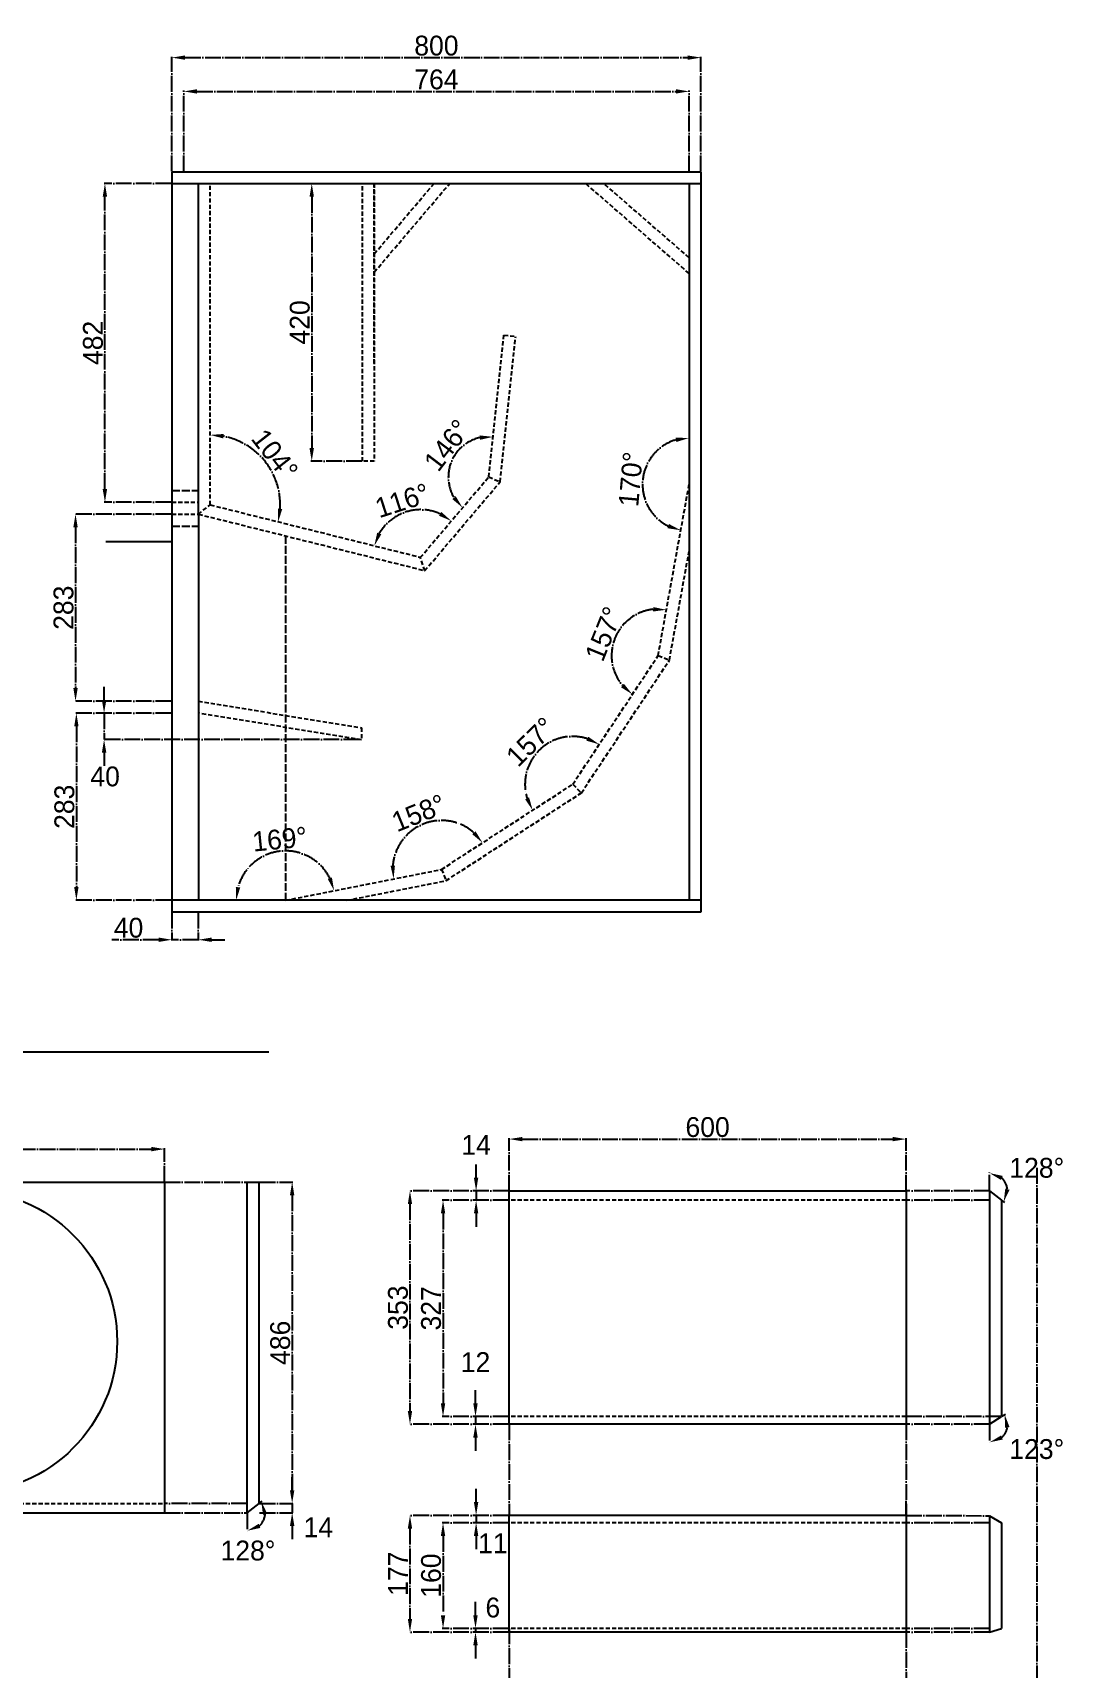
# Model space of a CAD drawing. Header units: millimetres. Extents: x -5727 to 14380, y -5693 to 6274.
# Drawn here: x 12819 to 14379, y -3141 to -668 of the extents above; entities that cross this region are included whole.
import ezdxf

# ---------------------------------------------------------------- set-up
doc = ezdxf.new("R2010")
doc.units = ezdxf.units.MM
for name, pattern in [('ACAD_ISO02W100', [15, 12, -3]), ('ACAD_ISO04W100', [30, 24, -3, 0, -3]), ('HIDDEN', [9.525, 6.35, -3.175])]:
    doc.linetypes.add(name, pattern=pattern)
doc.layers.add('Interior', color=7, linetype='HIDDEN')
doc.layers.add('Linhas apoio', color=8, linetype='ACAD_ISO04W100', transparency=0.3)
doc.dimstyles.new('roy-1', dxfattribs={"dimtxt": 30, "dimasz": 20, "dimexe": 1.25, "dimexo": 0.625, "dimgap": 3, "dimtad": 3, "dimtoh": 1, "dimdec": 0, "dimtxsty": 'Standard', "dimcen": 2.5, "dimadec": 0, "dimazin": 0, "dimtfac": 1, "dimtdec": 0, "dimtmove": 0, "dimatfit": 2, "dimfxl": 1, "dimarcsym": 0})

# ---------------------------------------------------------------- blocks, each defined once
blk = doc.blocks.new('*D293')
at = {"layer": 'Defpoints', "color": 0, "transparency": 16777216}
for p in [(13829.7, -705.2), (13029.7, -877.7), (13829.7, -877.7)]:
    blk.add_point(p, dxfattribs=at)
at = {"layer": 'Linhas apoio', "color": 0, "linetype": 'ACAD_ISO04W100', "lineweight": -2, "transparency": 16777216}
for p, q in [((13029.7, -877.1), (13029.7, -704)), ((13049.7, -705.2), (13809.7, -705.2)), ((13829.7, -877.1), (13829.7, -704))]:
    blk.add_line(p, q, dxfattribs=at)
at = {"layer": 'Linhas apoio', "color": 0, "transparency": 16777216}
for points in [[(13049.7, -701.9), (13049.7, -708.5), (13029.7, -705.2)], [(13809.7, -701.9), (13809.7, -708.5), (13829.7, -705.2)]]:
    blk.add_solid(points, dxfattribs=at)
at = {"layer": 'Linhas apoio', "color": 0, "transparency": 16777216, "insert": (13429.7, -687.2), "char_height": 30, "attachment_point": 5}
blk.add_mtext('800', dxfattribs=at)
blk = doc.blocks.new('*D290')
at = {"layer": 'Defpoints', "color": 0, "transparency": 16777216}
for p in [(13811.7, -756.3), (13047.7, -877.7), (13811.7, -877.7)]:
    blk.add_point(p, dxfattribs=at)
at = {"layer": 'Linhas apoio', "color": 0, "linetype": 'ACAD_ISO04W100', "lineweight": -2, "transparency": 16777216}
for p, q in [((13047.7, -877.1), (13047.7, -755)), ((13067.7, -756.3), (13791.7, -756.3)), ((13811.7, -877.1), (13811.7, -755))]:
    blk.add_line(p, q, dxfattribs=at)
at = {"layer": 'Linhas apoio', "color": 0, "transparency": 16777216}
for points in [[(13067.7, -753), (13067.7, -759.6), (13047.7, -756.3)], [(13791.7, -753), (13791.7, -759.6), (13811.7, -756.3)]]:
    blk.add_solid(points, dxfattribs=at)
at = {"layer": 'Linhas apoio', "color": 0, "transparency": 16777216, "insert": (13429.7, -738.3), "char_height": 30, "attachment_point": 5}
blk.add_mtext('764', dxfattribs=at)
blk = doc.blocks.new('*D294')
at = {"layer": 'Defpoints', "color": 0, "transparency": 16777216}
for p in [(13029.7, -1395.7), (12884, -1678.6), (13029.7, -1678.6)]:
    blk.add_point(p, dxfattribs=at)
at = {"layer": 'Linhas apoio', "color": 0, "linetype": 'ACAD_ISO04W100', "lineweight": -2, "transparency": 16777216}
for p, q in [((13029.1, -1395.7), (12882.8, -1395.7)), ((12884, -1415.7), (12884, -1658.6)), ((13029.1, -1678.6), (12882.8, -1678.6))]:
    blk.add_line(p, q, dxfattribs=at)
at = {"layer": 'Linhas apoio', "color": 0, "transparency": 16777216}
for points in [[(12880.7, -1415.7), (12887.4, -1415.7), (12884, -1395.7)], [(12880.7, -1658.6), (12887.4, -1658.6), (12884, -1678.6)]]:
    blk.add_solid(points, dxfattribs=at)
at = {"layer": 'Linhas apoio', "color": 0, "transparency": 16777216, "insert": (12866, -1537.2), "char_height": 30, "attachment_point": 5, "rotation": 90}
blk.add_mtext('283', dxfattribs=at)
blk = doc.blocks.new('*D295')
at = {"layer": 'Defpoints', "color": 0, "transparency": 16777216}
for p in [(13029.7, -1696.8), (12885.3, -1979.7), (13029.7, -1979.7)]:
    blk.add_point(p, dxfattribs=at)
at = {"layer": 'Linhas apoio', "color": 0, "linetype": 'ACAD_ISO04W100', "lineweight": -2, "transparency": 16777216}
for p, q in [((13029.1, -1696.8), (12884, -1696.8)), ((12885.3, -1716.8), (12885.3, -1959.7)), ((13029.1, -1979.7), (12884, -1979.7))]:
    blk.add_line(p, q, dxfattribs=at)
at = {"layer": 'Linhas apoio', "color": 0, "transparency": 16777216}
for points in [[(12882, -1716.8), (12888.6, -1716.8), (12885.3, -1696.8)], [(12882, -1959.7), (12888.6, -1959.7), (12885.3, -1979.7)]]:
    blk.add_solid(points, dxfattribs=at)
at = {"layer": 'Linhas apoio', "color": 0, "transparency": 16777216, "insert": (12867.3, -1838.3), "char_height": 30, "attachment_point": 5, "rotation": 90}
blk.add_mtext('283', dxfattribs=at)
blk = doc.blocks.new('*D296')
at = {"layer": 'Defpoints', "color": 0, "transparency": 16777216}
for p in [(13029.7, -1696.8), (12927.2, -1736.5), (13313.6, -1736.5)]:
    blk.add_point(p, dxfattribs=at)
at = {"layer": 'Linhas apoio', "color": 0, "linetype": 'ACAD_ISO04W100', "lineweight": -2, "transparency": 16777216}
for p, q in [((12927.2, -1676.8), (12927.2, -1656.8)), ((13029.1, -1696.8), (12926, -1696.8)), ((12927.2, -1696.8), (12927.2, -1736.5)), ((13313, -1736.5), (12926, -1736.5)), ((12927.2, -1756.5), (12927.2, -1776.5))]:
    blk.add_line(p, q, dxfattribs=at)
at = {"layer": 'Linhas apoio', "color": 0, "transparency": 16777216}
for points in [[(12923.9, -1676.8), (12930.6, -1676.8), (12927.2, -1696.8)], [(12923.9, -1756.5), (12930.6, -1756.5), (12927.2, -1736.5)]]:
    blk.add_solid(points, dxfattribs=at)
at = {"layer": 'Linhas apoio', "color": 0, "transparency": 16777216, "insert": (12928.8, -1792.6), "char_height": 30, "attachment_point": 5}
blk.add_mtext('40', dxfattribs=at)
blk = doc.blocks.new('*D297')
at = {"layer": 'Defpoints', "color": 0, "transparency": 16777216}
for p in [(12928.5, -895.7), (13029.7, -895.7), (13029.7, -1377.7)]:
    blk.add_point(p, dxfattribs=at)
at = {"layer": 'Linhas apoio', "color": 0, "linetype": 'ACAD_ISO04W100', "lineweight": -2, "transparency": 16777216}
for p, q in [((13029.1, -895.7), (12927.2, -895.7)), ((12928.5, -1357.7), (12928.5, -915.7)), ((13029.1, -1377.7), (12927.2, -1377.7))]:
    blk.add_line(p, q, dxfattribs=at)
at = {"layer": 'Linhas apoio', "color": 0, "transparency": 16777216}
for points in [[(12925.1, -915.7), (12931.8, -915.7), (12928.5, -895.7)], [(12925.1, -1357.7), (12931.8, -1357.7), (12928.5, -1377.7)]]:
    blk.add_solid(points, dxfattribs=at)
at = {"layer": 'Linhas apoio', "color": 0, "transparency": 16777216, "insert": (12910.5, -1136.7), "char_height": 30, "attachment_point": 5, "rotation": 90}
blk.add_mtext('482', dxfattribs=at)
blk = doc.blocks.new('*D298')
at = {"layer": 'Defpoints', "color": 0, "transparency": 16777216}
for p in [(13029.7, -895.7), (13241.2, -1315.7), (13317.7, -1315.7)]:
    blk.add_point(p, dxfattribs=at)
at = {"layer": 'Linhas apoio', "color": 0, "linetype": 'ACAD_ISO04W100', "lineweight": -2, "transparency": 16777216}
for p, q in [((13030.4, -895.7), (13242.4, -895.7)), ((13241.2, -915.7), (13241.2, -1295.7)), ((13317.1, -1315.7), (13239.9, -1315.7))]:
    blk.add_line(p, q, dxfattribs=at)
at = {"layer": 'Linhas apoio', "color": 0, "transparency": 16777216}
for points in [[(13237.8, -915.7), (13244.5, -915.7), (13241.2, -895.7)], [(13237.8, -1295.7), (13244.5, -1295.7), (13241.2, -1315.7)]]:
    blk.add_solid(points, dxfattribs=at)
at = {"layer": 'Linhas apoio', "color": 0, "transparency": 16777216, "insert": (13223.2, -1105.7), "char_height": 30, "attachment_point": 5, "rotation": 90}
blk.add_mtext('420', dxfattribs=at)
blk = doc.blocks.new('*D301')
at = {"layer": 'Defpoints', "color": 0, "transparency": 16777216}
for p in [(13029.7, -1997.7), (13069.7, -1997.7), (13029.7, -2039.4)]:
    blk.add_point(p, dxfattribs=at)
at = {"layer": 'Linhas apoio', "color": 0, "linetype": 'ACAD_ISO04W100', "lineweight": -2, "transparency": 16777216}
for p, q in [((13029.7, -1998.3), (13029.7, -2040.7)), ((13069.7, -1998.3), (13069.7, -2040.7)), ((13009.7, -2039.4), (12938.7, -2039.4)), ((13069.7, -2039.4), (13029.7, -2039.4)), ((13089.7, -2039.4), (13109.7, -2039.4))]:
    blk.add_line(p, q, dxfattribs=at)
at = {"layer": 'Linhas apoio', "color": 0, "transparency": 16777216}
for points in [[(13009.7, -2036.1), (13009.7, -2042.7), (13029.7, -2039.4)], [(13089.7, -2036.1), (13089.7, -2042.7), (13069.7, -2039.4)]]:
    blk.add_solid(points, dxfattribs=at)
at = {"layer": 'Linhas apoio', "color": 0, "transparency": 16777216, "insert": (12964.2, -2021.4), "char_height": 30, "attachment_point": 5}
blk.add_mtext('40', dxfattribs=at)
blk = doc.blocks.new('*D302')
at = {"layer": 'Defpoints', "color": 0, "transparency": 16777216}
for p in [(13635.9, -1804.2), (13443, -1859.3), (13437.5, -1933), (13437.5, -1933), (13201.7, -1979.7)]:
    blk.add_point(p, dxfattribs=at)
at = {"layer": 'Linhas apoio', "color": 0, "linetype": 'ACAD_ISO04W100', "lineweight": -2, "transparency": 16777216}
blk.add_arc((13437.5, -1933), 74, 48.541, 175.659, dxfattribs=at)
at = {"layer": 'Linhas apoio', "color": 0, "transparency": 16777216}
for points in [[(13488.9, -1875.4), (13483.9, -1879.8), (13499.5, -1892.8)], [(13367, -1927.2), (13360.4, -1927.6), (13364.9, -1947.4)]]:
    blk.add_solid(points, dxfattribs=at)
at = {"layer": 'Linhas apoio', "color": 0, "transparency": 16777216, "insert": (13402.9, -1847.8), "char_height": 30, "attachment_point": 5, "rotation": 22.1}
blk.add_mtext('158°', dxfattribs=at)
blk = doc.blocks.new('*D303')
at = {"layer": 'Defpoints', "color": 0, "transparency": 16777216}
for p in [(13765.1, -1609.4), (13612.8, -1735.7), (13635.9, -1804.2), (13635.9, -1804.2), (13437.5, -1933)]:
    blk.add_point(p, dxfattribs=at)
at = {"layer": 'Linhas apoio', "color": 0, "linetype": 'ACAD_ISO04W100', "lineweight": -2, "transparency": 16777216}
blk.add_arc((13635.9, -1804.2), 72.3, 72.3444, 197.0999, dxfattribs=at)
at = {"layer": 'Linhas apoio', "color": 0, "transparency": 16777216}
for points in [[(13659.3, -1732.3), (13656.4, -1738.3), (13675.8, -1743.9)], [(13569.8, -1824), (13563.8, -1826.9), (13575.2, -1843.6)]]:
    blk.add_solid(points, dxfattribs=at)
at = {"layer": 'Linhas apoio', "color": 0, "transparency": 16777216, "insert": (13572.3, -1740), "char_height": 30, "attachment_point": 5, "rotation": 44.7222}
blk.add_mtext('157°', dxfattribs=at)
blk = doc.blocks.new('*D304')
at = {"layer": 'Defpoints', "color": 0, "transparency": 16777216}
for p in [(13230.4, -1910.7), (13437.5, -1933), (13029.7, -1979.7), (13201.7, -1979.7), (13829.7, -1979.7)]:
    blk.add_point(p, dxfattribs=at)
at = {"layer": 'Linhas apoio', "color": 0, "linetype": 'ACAD_ISO04W100', "lineweight": -2, "transparency": 16777216}
blk.add_arc((13201.7, -1979.7), 74.7, 26.5805, 164.6195, dxfattribs=at)
at = {"layer": 'Linhas apoio', "color": 0, "transparency": 16777216}
for points in [[(13271.7, -1945.2), (13265.4, -1947.4), (13275, -1965.2)], [(13133, -1960.3), (13126.4, -1959.5), (13127, -1979.7)]]:
    blk.add_solid(points, dxfattribs=at)
at = {"layer": 'Linhas apoio', "color": 0, "transparency": 16777216, "insert": (13192.7, -1887.4), "char_height": 30, "attachment_point": 5, "rotation": 5.6}
blk.add_mtext('169°', dxfattribs=at)
blk = doc.blocks.new('*D305')
at = {"layer": 'Defpoints', "color": 0, "transparency": 16777216}
for p in [(13811.7, -1350.8), (13717.8, -1557.3), (13764.9, -1609.6), (13765.1, -1609.4), (13635.9, -1804.2)]:
    blk.add_point(p, dxfattribs=at)
at = {"layer": 'Linhas apoio', "color": 0, "linetype": 'ACAD_ISO04W100', "lineweight": -2, "transparency": 16777216}
blk.add_arc((13764.9, -1609.6), 70.4, 96.072, 220.1196, dxfattribs=at)
at = {"layer": 'Linhas apoio', "color": 0, "transparency": 16777216}
for points in [[(13757.6, -1536.3), (13757.3, -1542.9), (13777.5, -1540.3)], [(13713.3, -1652.5), (13708.8, -1657.5), (13726, -1668.3)]]:
    blk.add_solid(points, dxfattribs=at)
at = {"layer": 'Linhas apoio', "color": 0, "transparency": 16777216, "insert": (13682.9, -1576.7), "char_height": 30, "attachment_point": 5, "rotation": 68.0958}
blk.add_mtext('157°', dxfattribs=at)
blk = doc.blocks.new('*D306')
at = {"layer": 'Defpoints', "color": 0, "transparency": 16777216}
for p in [(13811.7, -895.7), (13753, -1312.1), (13811.7, -1350.8), (13764.9, -1609.6), (13811.7, -1979.7)]:
    blk.add_point(p, dxfattribs=at)
at = {"layer": 'Linhas apoio', "color": 0, "linetype": 'ACAD_ISO04W100', "lineweight": -2, "transparency": 16777216}
blk.add_arc((13811.7, -1350.8), 70.4, 106.3333, 243.414, dxfattribs=at)
at = {"layer": 'Linhas apoio', "color": 0, "transparency": 16777216}
for points in [[(13791.5, -1280), (13792.4, -1286.6), (13811.7, -1280.5)], [(13781.3, -1410.6), (13779.2, -1417), (13799.2, -1420.1)]]:
    blk.add_solid(points, dxfattribs=at)
at = {"layer": 'Linhas apoio', "color": 0, "transparency": 16777216, "insert": (13723.7, -1342.9), "char_height": 30, "attachment_point": 5, "rotation": 84.8737}
blk.add_mtext('170°', dxfattribs=at)
blk = doc.blocks.new('*D329')
at = {"layer": 'Defpoints', "color": 0, "transparency": 16777216}
for p in [(13087.7, -895.7), (13186.7, -1344.3), (13087.7, -1381.7), (13087.7, -1381.7), (13405.1, -1460.8)]:
    blk.add_point(p, dxfattribs=at)
at = {"layer": 'Linhas apoio', "color": 0, "linetype": 'ACAD_ISO04W100', "lineweight": -2, "transparency": 16777216}
blk.add_arc((13087.7, -1381.7), 105.8, 356.8495, 79.1505, dxfattribs=at)
at = {"layer": 'Linhas apoio', "color": 0, "transparency": 16777216}
for points in [[(13107.3, -1281.1), (13108, -1274.4), (13087.7, -1275.9)], [(13196.6, -1388), (13190, -1387), (13190.4, -1407.2)]]:
    blk.add_solid(points, dxfattribs=at)
at = {"layer": 'Linhas apoio', "color": 0, "transparency": 16777216, "insert": (13185.3, -1305.4), "char_height": 30, "attachment_point": 5, "rotation": 308}
blk.add_mtext('104°', dxfattribs=at)
blk = doc.blocks.new('*D330')
at = {"layer": 'Defpoints', "color": 0, "transparency": 16777216}
for p in [(13508.7, -1339.4), (13087.7, -1381.7), (13407.6, -1388.9), (13405.1, -1460.8), (13405.4, -1461.4)]:
    blk.add_point(p, dxfattribs=at)
at = {"layer": 'Linhas apoio', "color": 0, "linetype": 'ACAD_ISO04W100', "lineweight": -2, "transparency": 16777216}
blk.add_arc((13405.7, -1460.9), 72, 65.6803, 150.0417, dxfattribs=at)
at = {"layer": 'Linhas apoio', "color": 0, "transparency": 16777216}
for points in [[(13437.2, -1392.5), (13433.6, -1398.1), (13452.3, -1406)], [(13346.4, -1426.2), (13340.2, -1423.7), (13335.8, -1443.5)]]:
    blk.add_solid(points, dxfattribs=at)
at = {"layer": 'Linhas apoio', "color": 0, "transparency": 16777216, "insert": (13378.1, -1375.2), "char_height": 30, "attachment_point": 5, "rotation": 17.861}
blk.add_mtext('116°', dxfattribs=at)
blk = doc.blocks.new('*D331')
at = {"layer": 'Defpoints', "color": 0, "transparency": 16777216}
for p in [(13531.7, -1125), (13447.7, -1340.6), (13508.7, -1339.4), (13508.7, -1339.4), (13405.4, -1461.4)]:
    blk.add_point(p, dxfattribs=at)
at = {"layer": 'Linhas apoio', "color": 0, "linetype": 'ACAD_ISO04W100', "lineweight": -2, "transparency": 16777216}
blk.add_arc((13508.7, -1339.4), 61, 102.7622, 210.8538, dxfattribs=at)
at = {"layer": 'Linhas apoio', "color": 0, "transparency": 16777216}
for points in [[(13495, -1276.6), (13495.4, -1283.3), (13515.2, -1278.8)], [(13458.9, -1368.6), (13453.8, -1372.9), (13469.3, -1386)]]:
    blk.add_solid(points, dxfattribs=at)
at = {"layer": 'Linhas apoio', "color": 0, "transparency": 16777216, "insert": (13445.9, -1291.5), "char_height": 30, "attachment_point": 5, "rotation": 52.6764}
blk.add_mtext('146°', dxfattribs=at)
blk = doc.blocks.new('*D343')
at = {"layer": 'Defpoints', "color": 0, "transparency": 16777216}
for p in [(13161.6, -2406), (13161.6, -2892), (13211.6, -2892)]:
    blk.add_point(p, dxfattribs=at)
at = {"layer": 'Linhas apoio', "color": 0, "linetype": 'ACAD_ISO04W100', "lineweight": -2, "transparency": 16777216}
for p, q in [((13162.2, -2406), (13212.8, -2406)), ((13211.6, -2426), (13211.6, -2872)), ((13162.2, -2892), (13212.8, -2892))]:
    blk.add_line(p, q, dxfattribs=at)
at = {"layer": 'Linhas apoio', "color": 0, "transparency": 16777216}
for points in [[(13208.2, -2426), (13214.9, -2426), (13211.6, -2406)], [(13208.2, -2872), (13214.9, -2872), (13211.6, -2892)]]:
    blk.add_solid(points, dxfattribs=at)
at = {"layer": 'Linhas apoio', "color": 0, "transparency": 16777216, "insert": (13193.6, -2649), "char_height": 30, "attachment_point": 5, "rotation": 90}
blk.add_mtext('486', dxfattribs=at)
blk = doc.blocks.new('*D344')
at = {"layer": 'Defpoints', "color": 0, "transparency": 16777216}
for p in [(13161.6, -2892), (13161.6, -2906), (13211.6, -2906)]:
    blk.add_point(p, dxfattribs=at)
at = {"layer": 'Linhas apoio', "color": 0, "linetype": 'ACAD_ISO04W100', "lineweight": -2, "transparency": 16777216}
for p, q in [((13211.6, -2872), (13211.6, -2852)), ((13162.2, -2892), (13212.8, -2892)), ((13211.6, -2892), (13211.6, -2906)), ((13162.2, -2906), (13212.8, -2906)), ((13211.6, -2926), (13211.6, -2946))]:
    blk.add_line(p, q, dxfattribs=at)
at = {"layer": 'Linhas apoio', "color": 0, "transparency": 16777216}
for points in [[(13208.2, -2872), (13214.9, -2872), (13211.6, -2892)], [(13208.2, -2926), (13214.9, -2926), (13211.6, -2906)]]:
    blk.add_solid(points, dxfattribs=at)
at = {"layer": 'Linhas apoio', "color": 0, "transparency": 16777216, "insert": (13251.1, -2928), "char_height": 30, "attachment_point": 5}
blk.add_mtext('14', dxfattribs=at)
blk = doc.blocks.new('*D345')
at = {"layer": 'Defpoints', "color": 0, "transparency": 16777216}
for p in [(13143.6, -2406), (13161.6, -2892), (13143.6, -2906), (13143.6, -2906), (13170.7, -2908.3)]:
    blk.add_point(p, dxfattribs=at)
at = {"layer": 'Linhas apoio', "color": 0, "linetype": 'ACAD_ISO04W100', "lineweight": -2, "transparency": 16777216}
for p, q in [((13162.1, -2891.6), (13166, -2888.5)), ((13143.6, -2906.7), (13143.6, -2934.5))]:
    blk.add_line(p, q, dxfattribs=at)
blk.add_arc((13143.6, -2906), 27.2, 313.1213, 354.8787, dxfattribs=at)
at = {"layer": 'Linhas apoio', "color": 0, "transparency": 16777216}
for points in [[(13167.5, -2909.4), (13173.9, -2907.5), (13165, -2889.3)], [(13163.4, -2929), (13161, -2922.8), (13143.6, -2933.3)]]:
    blk.add_solid(points, dxfattribs=at)
at = {"layer": 'Linhas apoio', "color": 0, "transparency": 16777216, "insert": (13144.8, -2963.4), "char_height": 30, "attachment_point": 5}
blk.add_mtext('128°', dxfattribs=at)
blk = doc.blocks.new('*D347')
at = {"layer": 'Defpoints', "color": 0, "transparency": 16777216}
for p in [(13018.5, -2356), (12418.5, -2406), (13018.5, -2406)]:
    blk.add_point(p, dxfattribs=at)
at = {"layer": 'Linhas apoio', "color": 0, "linetype": 'ACAD_ISO04W100', "lineweight": -2, "transparency": 16777216}
for p, q in [((12418.5, -2405.4), (12418.5, -2354.8)), ((12438.5, -2356), (12998.5, -2356)), ((13018.5, -2405.4), (13018.5, -2354.8))]:
    blk.add_line(p, q, dxfattribs=at)
at = {"layer": 'Linhas apoio', "color": 0, "transparency": 16777216}
for points in [[(12438.5, -2352.7), (12438.5, -2359.4), (12418.5, -2356)], [(12998.5, -2352.7), (12998.5, -2359.4), (13018.5, -2356)]]:
    blk.add_solid(points, dxfattribs=at)
at = {"layer": 'Linhas apoio', "color": 0, "transparency": 16777216, "insert": (12718.5, -2338), "char_height": 30, "attachment_point": 5}
blk.add_mtext('600', dxfattribs=at)
blk = doc.blocks.new('*D351')
at = {"layer": 'Defpoints', "color": 0, "transparency": 16777216}
for p in [(13539.7, -2419.3), (13489.7, -2433.4), (13539.7, -2433.4)]:
    blk.add_point(p, dxfattribs=at)
at = {"layer": 'Linhas apoio', "color": 0, "linetype": 'ACAD_ISO04W100', "lineweight": -2, "transparency": 16777216}
for p, q in [((13489.7, -2399.3), (13489.7, -2379.3)), ((13539.1, -2419.3), (13488.4, -2419.3)), ((13489.7, -2419.3), (13489.7, -2433.4)), ((13539.1, -2433.4), (13488.4, -2433.4)), ((13489.7, -2453.4), (13489.7, -2473.4))]:
    blk.add_line(p, q, dxfattribs=at)
at = {"layer": 'Linhas apoio', "color": 0, "transparency": 16777216}
for points in [[(13486.4, -2399.3), (13493, -2399.3), (13489.7, -2419.3)], [(13486.4, -2453.4), (13493, -2453.4), (13489.7, -2433.4)]]:
    blk.add_solid(points, dxfattribs=at)
at = {"layer": 'Linhas apoio', "color": 0, "transparency": 16777216, "insert": (13489.7, -2349.7), "char_height": 30, "attachment_point": 5}
blk.add_mtext('14', dxfattribs=at)
blk = doc.blocks.new('*D352')
at = {"layer": 'Defpoints', "color": 0, "transparency": 16777216}
for p in [(13539.7, -2419.3), (13389.7, -2772.3), (13539.7, -2772.3)]:
    blk.add_point(p, dxfattribs=at)
at = {"layer": 'Linhas apoio', "color": 0, "linetype": 'ACAD_ISO04W100', "lineweight": -2, "transparency": 16777216}
for p, q in [((13539.1, -2419.3), (13388.4, -2419.3)), ((13389.7, -2439.3), (13389.7, -2752.3)), ((13539.1, -2772.3), (13388.4, -2772.3))]:
    blk.add_line(p, q, dxfattribs=at)
at = {"layer": 'Linhas apoio', "color": 0, "transparency": 16777216}
for points in [[(13386.4, -2439.3), (13393, -2439.3), (13389.7, -2419.3)], [(13386.4, -2752.3), (13393, -2752.3), (13389.7, -2772.3)]]:
    blk.add_solid(points, dxfattribs=at)
at = {"layer": 'Linhas apoio', "color": 0, "transparency": 16777216, "insert": (13371.7, -2595.8), "char_height": 30, "attachment_point": 5, "rotation": 90}
blk.add_mtext('353', dxfattribs=at)
blk = doc.blocks.new('*D353')
at = {"layer": 'Defpoints', "color": 0, "transparency": 16777216}
for p in [(13539.7, -2433.4), (13439.7, -2760.5), (13539.7, -2760.5)]:
    blk.add_point(p, dxfattribs=at)
at = {"layer": 'Linhas apoio', "color": 0, "linetype": 'ACAD_ISO04W100', "lineweight": -2, "transparency": 16777216}
for p, q in [((13539.1, -2433.4), (13438.4, -2433.4)), ((13439.7, -2453.4), (13439.7, -2740.5)), ((13539.1, -2760.5), (13438.4, -2760.5))]:
    blk.add_line(p, q, dxfattribs=at)
at = {"layer": 'Linhas apoio', "color": 0, "transparency": 16777216}
for points in [[(13436.4, -2453.4), (13443, -2453.4), (13439.7, -2433.4)], [(13436.4, -2740.5), (13443, -2740.5), (13439.7, -2760.5)]]:
    blk.add_solid(points, dxfattribs=at)
at = {"layer": 'Linhas apoio', "color": 0, "transparency": 16777216, "insert": (13421.7, -2596.9), "char_height": 30, "attachment_point": 5, "rotation": 90}
blk.add_mtext('327', dxfattribs=at)
blk = doc.blocks.new('*D354')
at = {"layer": 'Defpoints', "color": 0, "transparency": 16777216}
for p in [(13539.7, -2760.5), (13488.8, -2772.3), (13539.7, -2772.3)]:
    blk.add_point(p, dxfattribs=at)
at = {"layer": 'Linhas apoio', "color": 0, "linetype": 'ACAD_ISO04W100', "lineweight": -2, "transparency": 16777216}
for p, q in [((13488.8, -2740.5), (13488.8, -2720.5)), ((13539.1, -2760.5), (13487.5, -2760.5)), ((13488.8, -2760.5), (13488.8, -2772.3)), ((13539.1, -2772.3), (13487.5, -2772.3)), ((13488.8, -2792.3), (13488.8, -2812.3))]:
    blk.add_line(p, q, dxfattribs=at)
at = {"layer": 'Linhas apoio', "color": 0, "transparency": 16777216}
for points in [[(13485.4, -2740.5), (13492.1, -2740.5), (13488.8, -2760.5)], [(13485.4, -2792.3), (13492.1, -2792.3), (13488.8, -2772.3)]]:
    blk.add_solid(points, dxfattribs=at)
at = {"layer": 'Linhas apoio', "color": 0, "transparency": 16777216, "insert": (13488.8, -2678.2), "char_height": 30, "attachment_point": 5}
blk.add_mtext('12', dxfattribs=at)
blk = doc.blocks.new('*D355')
at = {"layer": 'Defpoints', "color": 0, "transparency": 16777216}
for p in [(13539.7, -2910), (13489.7, -2921.1), (13539.7, -2921.1)]:
    blk.add_point(p, dxfattribs=at)
at = {"layer": 'Linhas apoio', "color": 0, "linetype": 'ACAD_ISO04W100', "lineweight": -2, "transparency": 16777216}
for p, q in [((13489.7, -2890), (13489.7, -2870)), ((13539.1, -2910), (13488.4, -2910)), ((13489.7, -2910), (13489.7, -2921.1)), ((13539.1, -2921.1), (13488.4, -2921.1)), ((13489.7, -2941.1), (13489.7, -2961.1))]:
    blk.add_line(p, q, dxfattribs=at)
at = {"layer": 'Linhas apoio', "color": 0, "transparency": 16777216}
for points in [[(13486.4, -2890), (13493, -2890), (13489.7, -2910)], [(13486.4, -2941.1), (13493, -2941.1), (13489.7, -2921.1)]]:
    blk.add_solid(points, dxfattribs=at)
at = {"layer": 'Linhas apoio', "color": 0, "transparency": 16777216, "insert": (13515, -2952.2), "char_height": 30, "attachment_point": 5}
blk.add_mtext('11', dxfattribs=at)
blk = doc.blocks.new('*D356')
at = {"layer": 'Defpoints', "color": 0, "transparency": 16777216}
for p in [(13539.7, -2910), (13389.7, -3086.5), (13539.7, -3086.5)]:
    blk.add_point(p, dxfattribs=at)
at = {"layer": 'Linhas apoio', "color": 0, "linetype": 'ACAD_ISO04W100', "lineweight": -2, "transparency": 16777216}
for p, q in [((13539.1, -2910), (13388.4, -2910)), ((13389.7, -2930), (13389.7, -3066.5)), ((13539.1, -3086.5), (13388.4, -3086.5))]:
    blk.add_line(p, q, dxfattribs=at)
at = {"layer": 'Linhas apoio', "color": 0, "transparency": 16777216}
for points in [[(13386.4, -2930), (13393, -2930), (13389.7, -2910)], [(13386.4, -3066.5), (13393, -3066.5), (13389.7, -3086.5)]]:
    blk.add_solid(points, dxfattribs=at)
at = {"layer": 'Linhas apoio', "color": 0, "transparency": 16777216, "insert": (13371.7, -2998.3), "char_height": 30, "attachment_point": 5, "rotation": 90}
blk.add_mtext('177', dxfattribs=at)
blk = doc.blocks.new('*D357')
at = {"layer": 'Defpoints', "color": 0, "transparency": 16777216}
for p in [(13539.7, -2921.1), (13439.7, -3081), (13539.7, -3081)]:
    blk.add_point(p, dxfattribs=at)
at = {"layer": 'Linhas apoio', "color": 0, "linetype": 'ACAD_ISO04W100', "lineweight": -2, "transparency": 16777216}
for p, q in [((13539.1, -2921.1), (13438.4, -2921.1)), ((13439.7, -2941.1), (13439.7, -3061)), ((13539.1, -3081), (13438.4, -3081))]:
    blk.add_line(p, q, dxfattribs=at)
at = {"layer": 'Linhas apoio', "color": 0, "transparency": 16777216}
for points in [[(13436.4, -2941.1), (13443, -2941.1), (13439.7, -2921.1)], [(13436.4, -3061), (13443, -3061), (13439.7, -3081)]]:
    blk.add_solid(points, dxfattribs=at)
at = {"layer": 'Linhas apoio', "color": 0, "transparency": 16777216, "insert": (13421.7, -3001.1), "char_height": 30, "attachment_point": 5, "rotation": 90}
blk.add_mtext('160', dxfattribs=at)
blk = doc.blocks.new('*D358')
at = {"layer": 'Defpoints', "color": 0, "transparency": 16777216}
for p in [(13488.8, -3086.5), (13539.7, -3081), (13539.7, -3086.5)]:
    blk.add_point(p, dxfattribs=at)
at = {"layer": 'Linhas apoio', "color": 0, "linetype": 'ACAD_ISO04W100', "lineweight": -2, "transparency": 16777216}
for p, q in [((13488.8, -3061), (13488.8, -3041)), ((13539.1, -3081), (13487.5, -3081)), ((13539.1, -3086.5), (13487.5, -3086.5)), ((13488.8, -3081), (13488.8, -3086.5)), ((13488.8, -3106.5), (13488.8, -3126.5))]:
    blk.add_line(p, q, dxfattribs=at)
at = {"layer": 'Linhas apoio', "color": 0, "transparency": 16777216}
for points in [[(13485.4, -3061), (13492.1, -3061), (13488.8, -3081)], [(13485.4, -3106.5), (13492.1, -3106.5), (13488.8, -3086.5)]]:
    blk.add_solid(points, dxfattribs=at)
at = {"layer": 'Linhas apoio', "color": 0, "transparency": 16777216, "insert": (13515, -3049.6), "char_height": 30, "attachment_point": 5}
blk.add_mtext('6', dxfattribs=at)
blk = doc.blocks.new('*D391')
at = {"color": 0, "linetype": 'ACAD_ISO04W100', "lineweight": -2, "transparency": 16777216}
for p, q in [((13539.7, -2418.7), (13539.7, -2339.6)), ((13559.7, -2340.9), (14119.7, -2340.9)), ((14139.7, -2418.7), (14139.7, -2339.6))]:
    blk.add_line(p, q, dxfattribs=at)
at = {"color": 0, "transparency": 16777216}
for points in [[(13559.7, -2337.6), (13559.7, -2344.2), (13539.7, -2340.9)], [(14119.7, -2337.6), (14119.7, -2344.2), (14139.7, -2340.9)]]:
    blk.add_solid(points, dxfattribs=at)
at = {"layer": 'Defpoints', "color": 0, "transparency": 16777216}
for p in [(14139.7, -2340.9), (13539.7, -2419.3), (14139.7, -2419.3)]:
    blk.add_point(p, dxfattribs=at)
at = {"color": 0, "transparency": 16777216, "insert": (13839.7, -2322.9), "char_height": 30, "attachment_point": 5}
blk.add_mtext('600', dxfattribs=at)
blk = doc.blocks.new('*D393')
at = {"layer": 'Defpoints', "color": 0, "transparency": 16777216}
for p in [(14266.1, -2419.3), (14284.1, -2760.5), (14266.1, -2772.3), (14266.1, -2772.3), (14284, -2792.8)]:
    blk.add_point(p, dxfattribs=at)
at = {"layer": 'Linhas apoio', "color": 0, "linetype": 'ACAD_ISO04W100', "lineweight": -2, "transparency": 16777216}
for p, q in [((14284.6, -2760.1), (14289.9, -2756.7)), ((14266.1, -2772.9), (14266.1, -2800.8))]:
    blk.add_line(p, q, dxfattribs=at)
blk.add_arc((14266.1, -2772.3), 27.2, 313.1213, 350.1404, dxfattribs=at)
at = {"layer": 'Linhas apoio', "color": 0, "transparency": 16777216}
for points in [[(14289.6, -2777.6), (14296.2, -2776.3), (14288.8, -2757.4)], [(14285.9, -2795.3), (14283.5, -2789.1), (14266.1, -2799.5)]]:
    blk.add_solid(points, dxfattribs=at)
at = {"layer": 'Linhas apoio', "color": 0, "transparency": 16777216, "insert": (14337.4, -2809.9), "char_height": 30, "attachment_point": 5}
blk.add_mtext('123°', dxfattribs=at)
blk = doc.blocks.new('*D396')
at = {"layer": 'Defpoints', "color": 0, "transparency": 16777216}
for p in [(14266.1, -2419.3), (14266.1, -2419.3), (14293, -2417.1), (14284.1, -2433.4), (14266.1, -2772.3)]:
    blk.add_point(p, dxfattribs=at)
at = {"layer": 'Linhas apoio', "color": 0, "linetype": 'ACAD_ISO04W100', "lineweight": -2, "transparency": 16777216}
for p, q in [((14266.1, -2418.7), (14266.1, -2391)), ((14284.6, -2433.7), (14288.4, -2436.7))]:
    blk.add_line(p, q, dxfattribs=at)
blk.add_arc((14266.1, -2419.3), 27, 5.4813, 46.5187, dxfattribs=at)
at = {"layer": 'Linhas apoio', "color": 0, "transparency": 16777216}
for points in [[(14283.4, -2402.8), (14285.9, -2396.6), (14266.1, -2392.3)], [(14296.2, -2417.6), (14289.8, -2415.8), (14287.4, -2435.9)]]:
    blk.add_solid(points, dxfattribs=at)
at = {"layer": 'Linhas apoio', "color": 0, "transparency": 16777216, "insert": (14337.4, -2384.5), "char_height": 30, "attachment_point": 5}
blk.add_mtext('128°', dxfattribs=at)

msp = doc.modelspace()

# ---------------------------------------------------------------- linework, layer by layer
for p, q in [((13029.726, -877.717), (13029.726, -1997.717)), ((13029.726, -877.717), (13829.726, -877.717)), ((13829.726, -877.717), (13829.726, -1997.717)), ((13029.726, -895.717), (13829.726, -895.717)), ((13069.726, -1395.717), (13069.726, -895.717)), ((13811.726, -895.717), (13811.726, -1979.717)), ((13069.726, -1395.717), (13069.726, -1395.717)), ((13069.726, -1395.717), (13069.726, -1979.717)), ((12979.726, -1437.717), (12929.726, -1437.717)), ((13029.726, -1437.717), (12979.726, -1437.717)), ((13829.726, -1979.717), (13029.726, -1979.717)), ((13829.726, -1997.717), (13029.726, -1997.717)), ((13201.731, -1979.717), (13201.731, -1979.717)), ((10306.197, -2208.863), (13176.197, -2208.863)), ((12418.516, -2406.039), (13018.516, -2406.039)), ((13018.516, -2406.039), (13018.516, -2906.039)), ((13143.579, -2906.039), (13143.579, -2406.039)), ((13143.579, -2406.039), (13161.579, -2406.039)), ((13161.579, -2891.975), (13161.579, -2406.039)), ((13539.69, -2419.289), (14139.69, -2419.289)), ((13539.69, -2772.289), (13539.69, -2419.289)), ((14139.69, -2419.289), (14139.69, -2772.289)), ((14266.094, -2419.289), (14284.094, -2433.352)), ((14266.094, -2419.289), (14266.094, -2772.289)), ((14284.094, -2433.352), (14284.094, -2760.482)), ((14266.094, -2772.289), (14284.094, -2760.482)), ((14139.69, -2772.289), (13539.69, -2772.289)), ((13143.579, -2906.039), (13161.579, -2891.975)), ((12418.516, -2906.039), (13018.516, -2906.039)), ((13539.69, -3086.53), (13539.69, -2910.03)), ((14139.69, -2910.03), (13539.69, -2910.03)), ((14139.69, -2910.03), (14139.69, -3086.53)), ((14266.094, -2910.53), (14266.094, -3086.53)), ((14266.094, -2910.53), (14284.094, -2921.116)), ((14284.094, -2921.116), (14284.094, -3080.997)), ((14139.69, -3086.53), (13539.69, -3086.53)), ((14266.094, -3086.53), (14284.094, -3080.997))]:
    msp.add_line(p, q)
msp.add_circle((12718.516, -2647.039), 228.5)
at = {"layer": 'Interior', "linetype": 'HIDDEN'}
for p, q in [((13087.726, -1381.654), (13087.726, -895.717)), ((13069.726, -1395.717), (13087.726, -1381.654)), ((13087.726, -1381.654), (13405.139, -1460.794))]:
    msp.add_line(p, q, dxfattribs=at)
at = {"layer": 'Interior'}
for p, q in [((13317.726, -1315.717), (13317.726, -895.717)), ((13335.726, -1029.717), (13450.381, -894.872)), ((13335.726, -1167.874), (13335.726, -895.717)), ((13335.726, -895.717), (13335.726, -1315.717)), ((13335.726, -1001.929), (13426.035, -895.717)), ((13811.726, -1031.717), (13655.492, -895.717)), ((13811.726, -1007.853), (13682.907, -895.717)), ((13508.715, -1339.426), (13531.655, -1124.982)), ((13526.024, -1346.842), (13549.553, -1126.896)), ((13531.655, -1124.982), (13549.553, -1126.896)), ((13335.726, -1315.717), (13317.726, -1315.717)), ((13405.352, -1461.402), (13508.715, -1339.426)), ((13412.241, -1481.115), (13526.024, -1346.842)), ((13508.715, -1339.426), (13526.024, -1346.842)), ((13764.915, -1609.646), (13811.726, -1350.848)), ((13029.726, -1377.717), (13069.726, -1377.717)), ((13029.726, -1395.717), (13069.726, -1395.717)), ((13069.726, -1395.717), (13412.241, -1481.115)), ((13781.967, -1616.502), (13811.726, -1451.977)), ((13412.241, -1481.115), (13405.139, -1460.794)), ((13635.884, -1804.181), (13765.061, -1609.427)), ((13648.819, -1817.243), (13781.967, -1616.502)), ((13765.061, -1609.427), (13781.967, -1616.502)), ((13069.726, -1678.599), (13316.479, -1718.761)), ((13316.479, -1736.998), (13069.726, -1696.835)), ((13316.479, -1718.761), (13316.479, -1736.998)), ((13437.454, -1933.043), (13635.884, -1804.181)), ((13635.884, -1804.181), (13648.819, -1817.243)), ((13444.351, -1950.026), (13648.819, -1817.243)), ((13201.731, -1979.717), (13437.454, -1933.043)), ((13294.402, -1979.717), (13444.351, -1950.026)), ((13437.454, -1933.043), (13444.351, -1950.026)), ((14139.69, -2433.352), (13539.69, -2433.352)), ((14139.69, -2760.482), (13539.69, -2760.482)), ((12418.516, -2891.975), (13018.516, -2891.975)), ((14139.69, -2921.116), (13539.69, -2921.116)), ((14139.69, -3080.997), (13539.69, -3080.997))]:
    msp.add_line(p, q, dxfattribs=at)
at = {"layer": 'Interior', "linetype": 'ACAD_ISO02W100'}
for p, q in [((13029.726, -1359.717), (13069.726, -1359.717)), ((13029.726, -1413.717), (13069.726, -1413.717)), ((13201.731, -1428.629), (13201.731, -1979.717))]:
    msp.add_line(p, q, dxfattribs=at)
at = {"layer": 'Linhas apoio'}
for p, q in [((14337.351, -2384.535), (14337.351, -5608.609)), ((13018.516, -2406.039), (13143.579, -2406.039)), ((14266.094, -2419.289), (14139.69, -2419.289)), ((14266.094, -2433.352), (14139.69, -2433.352)), ((14284.094, -2760.482), (14139.69, -2760.482)), ((13539.69, -2772.289), (13539.69, -2910.03)), ((14266.094, -2772.289), (14139.69, -2772.289)), ((14139.69, -2772.289), (14139.69, -2910.03)), ((13143.579, -2891.975), (13018.516, -2891.975)), ((14139.69, -2910.03), (14139.69, -2888.213)), ((13018.516, -2906.039), (13143.579, -2906.039)), ((14139.69, -2910.03), (14266.094, -2910.53)), ((14266.094, -2921.116), (14139.69, -2921.116)), ((13539.69, -3080.997), (13539.69, -3218.738)), ((14266.094, -3080.997), (14139.69, -3080.997)), ((14266.094, -3086.53), (14139.69, -3086.53)), ((14139.69, -3086.53), (14139.69, -3224.27))]:
    msp.add_line(p, q, dxfattribs=at)

# ---------------------------------------------------------------- dimensions: what is measured, and where the dimension line sits
dim = msp.add_linear_dim(base=(14139.69, -2340.885), p1=(13539.69, -2419.289), p2=(14139.69, -2419.289), dimstyle='roy-1')
dim.commit()
dim.dimension.update_dxf_attribs({"geometry": '*D391', "text_midpoint": (13839.69, -2322.885)})
for base, p1, p2, picture, middle in [((13829.726, -705.208), (13029.726, -877.717), (13829.726, -877.717), '*D293', (13429.726, -687.208)), ((13811.726, -756.284), (13047.726, -877.717), (13811.726, -877.717), '*D290', (13429.726, -738.284)), ((13029.726, -2039.414), (13069.726, -1997.717), (13029.726, -1997.717), '*D301', (12964.226, -2021.414)), ((13018.516, -2356.039), (12418.516, -2406.039), (13018.516, -2406.039), '*D347', (12718.516, -2338.039))]:
    dim = msp.add_linear_dim(base=base, p1=p1, p2=p2, dimstyle='roy-1', dxfattribs=at)
    dim.commit()
    dim.dimension.update_dxf_attribs({"geometry": picture, "text_midpoint": middle})
for base, p1, p2, picture, middle in [((12928.476, -895.717), (13029.726, -1377.717), (13029.726, -895.717), '*D297', (12910.476, -1136.717)), ((13241.16, -1315.717), (13029.726, -895.717), (13317.726, -1315.717), '*D298', (13223.16, -1105.717)), ((12884.04, -1678.599), (13029.726, -1395.717), (13029.726, -1678.599), '*D294', (12866.04, -1537.158)), ((12885.29, -1979.717), (13029.726, -1696.835), (13029.726, -1979.717), '*D295', (12867.29, -1838.276)), ((13211.579, -2891.975), (13161.579, -2406.039), (13161.579, -2891.975), '*D343', (13193.579, -2649.007)), ((13389.69, -2772.289), (13539.69, -2419.289), (13539.69, -2772.289), '*D352', (13371.69, -2595.789)), ((13439.69, -2760.482), (13539.69, -2433.352), (13539.69, -2760.482), '*D353', (13421.69, -2596.917)), ((13389.69032581, -3086.529527414), (13539.69032581, -2910.029527414), (13539.69032581, -3086.529527414), '*D356', (13371.69032581, -2998.279527414)), ((13439.69, -3080.997), (13539.69, -2921.116), (13539.69, -3080.997), '*D357', (13421.69, -3001.056))]:
    dim = msp.add_linear_dim(base=base, p1=p1, p2=p2, angle=90, dimstyle='roy-1', dxfattribs=at)
    dim.commit()
    dim.dimension.update_dxf_attribs({"geometry": picture, "text_midpoint": middle})
for base, line1, line2, picture, middle in [((13186.697, -1344.322), ((13087.726, -1381.654), (13405.139, -1460.794)), ((13087.726, -1381.654), (13087.726, -895.717)), '*D329', (13185.264, -1305.449)), ((13752.968, -1312.078), ((13811.726, -895.717), (13811.726, -1979.717)), ((13764.915, -1609.646), (13811.726, -1350.848)), '*D306', (13723.684, -1342.949)), ((13407.65, -1388.929), ((13405.352, -1461.402), (13508.715, -1339.426)), ((13087.726, -1381.654), (13405.139, -1460.794)), '*D330', (13378.125, -1375.244)), ((13717.805, -1557.287), ((13764.915, -1609.646), (13811.726, -1350.848)), ((13635.884, -1804.181), (13765.061, -1609.427)), '*D305', (13682.866, -1576.656)), ((13612.787, -1735.668), ((13635.884, -1804.181), (13765.061, -1609.427)), ((13437.454, -1933.043), (13635.884, -1804.181)), '*D303', (13572.341, -1740.019)), ((13442.957, -1859.286), ((13201.731, -1979.717), (13437.454, -1933.043)), ((13437.454, -1933.043), (13635.884, -1804.181)), '*D302', (13402.856, -1847.838)), ((13230.368, -1910.693), ((13829.726, -1979.717), (13029.726, -1979.717)), ((13201.731, -1979.717), (13437.454, -1933.043)), '*D304', (13192.682, -1887.431))]:
    dim = msp.add_angular_dim_2l(base=base, line1=line1, line2=line2, dimstyle='roy-1', dxfattribs=at)
    dim.commit()
    dim.dimension.update_dxf_attribs({"geometry": picture, "text_midpoint": middle})
dim = msp.add_angular_dim_2l(base=(13447.718, -1340.611), line1=((13508.715, -1339.426), (13531.655, -1124.982)), line2=((13405.352, -1461.402), (13508.715, -1339.426)), dimstyle='roy-1', dxfattribs=at)
dim.commit()
dim.dimension.update_dxf_attribs({"geometry": '*D331', "text_midpoint": (13460.2, -1302.436), "dimtype": 162})
for base, p1, p2, picture, middle in [((12927.226, -1736.527), (13029.726, -1696.835), (13313.587, -1736.527), '*D296', (12928.776, -1792.579)), ((13489.69, -2433.352), (13539.69, -2419.289), (13539.69, -2433.352), '*D351', (13489.69, -2349.74)), ((13488.753, -2772.289), (13539.69, -2760.482), (13539.69, -2772.289), '*D354', (13488.753, -2678.233)), ((13211.579, -2906.039), (13161.579, -2891.975), (13161.579, -2906.039), '*D344', (13251.141, -2928.039)), ((13489.69, -2921.116), (13539.69, -2910.03), (13539.69, -2921.116), '*D355', (13515.044, -2952.152)), ((13488.753, -3086.53), (13539.69, -3080.997), (13539.69, -3086.53), '*D358', (13515.044, -3049.626))]:
    dim = msp.add_linear_dim(base=base, p1=p1, p2=p2, angle=90, dimstyle='roy-1', override={"dimtmove": 2}, dxfattribs=at)
    dim.commit()
    dim.dimension.update_dxf_attribs({"geometry": picture, "text_midpoint": middle, "dimtype": 160})
dim = msp.add_angular_dim_2l(base=(14293.002, -2417.092), line1=((14266.094, -2419.289), (14266.094, -2772.289)), line2=((14266.094, -2419.289), (14284.094, -2433.352)), dimstyle='roy-1', override={"dimtmove": 2}, dxfattribs=at)
dim.commit()
dim.dimension.update_dxf_attribs({"geometry": '*D396', "text_midpoint": (14337.351, -2384.535)})
for base, line1, line2, picture, middle in [((13170.701, -2908.252), ((13143.579, -2906.039), (13143.579, -2406.039)), ((13143.579, -2906.039), (13161.579, -2891.975)), '*D345', (13144.765, -2963.398)), ((14283.978, -2792.799), ((14266.094, -2772.289), (14266.094, -2419.289)), ((14266.094, -2772.289), (14284.094, -2760.482)), '*D393', (14337.351, -2809.945))]:
    dim = msp.add_angular_dim_2l(base=base, line1=line1, line2=line2, dimstyle='roy-1', override={"dimtmove": 2}, dxfattribs=at)
    dim.commit()
    dim.dimension.update_dxf_attribs({"geometry": picture, "text_midpoint": middle, "dimtype": 162})

doc.saveas('drawing.dxf')
